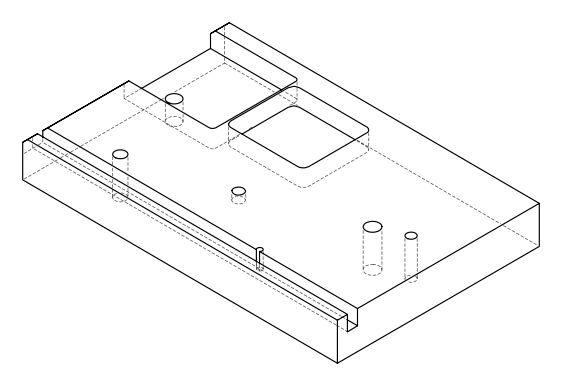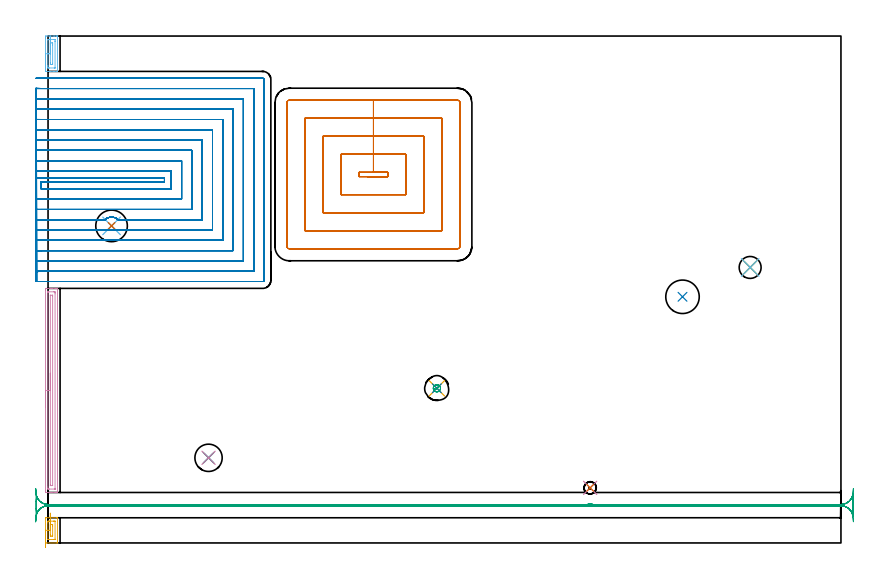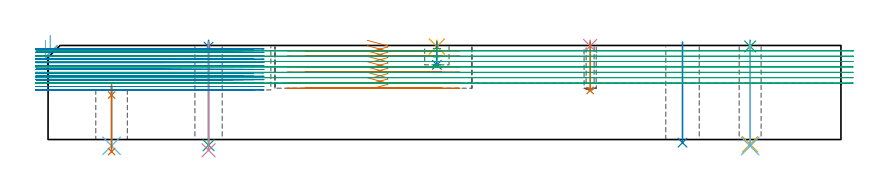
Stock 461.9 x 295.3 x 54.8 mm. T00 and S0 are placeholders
(PLAN: 21 operations, 14 tool changes, 145.9 min)
(1 SPOT_DRILL | STEP1HOLE | NXT0321_9005460120000 | 0.05 min | 3100 mm3)
(2 SPOT_DRILL_1 | STEP1HOLE_2 | NXT0321_9005460120000 | 0.03 min | 3 mm3)
(3 SPOT_DRILL_2 | STEP1HOLE_3 | NXT0321_9005460120000 | 0.03 min | 2 mm3)
(4 SPOT_DRILL_3 | STEP1POCKET | NXT0321_9005460120000 | 0.03 min | 0 mm3)
(5 SPOT_DRILL_4 | STEP1POCKET_1 | NXT0321_9005460120000 | 0.03 min | 2 mm3)
(6 DRILL_THROUGH_HOLE_INTO_CENTER | STEP1HOLE | NXT0301_089 | 0.14 min | 2968 mm3)
(7 DRILL_TO_ENLARGE_THROUGH_HOLE | STEP1HOLE | UGT0301_253 | 0.16 min | 8475 mm3)
(8 INDEXABLE_INSERT_DRILL_THROUGH_HOLE_FROM_SOLID | STEP1HOLE_1 | NXT0302_010 | 0.24 min | 16336 mm3)
(9 DRILL_THROUGH_HOLE_INTO_CENTER_1 | STEP1HOLE_2 | NXT0301_072 | 0.24 min | 4361 mm3)
(10 DRILL_TO_ENLARGE_THROUGH_HOLE_1 | STEP1HOLE_2 | UGT0301_241 | 0.25 min | 6489 mm3)
(11 DRILL_THROUGH_HOLE_INTO_CENTER_2 | STEP1HOLE_3 | NXT0301_042 | 0.24 min | 2145 mm3)
(12 DRILL_TO_ENLARGE_THROUGH_HOLE_2 | STEP1HOLE_3 | NXT0301_099 | 0.24 min | 4878 mm3)
(13 DRILL_BLIND_HOLE_INTO_CENTER | STEP1POCKET | NXT0301_042 | 0.11 min | 992 mm3)
(14 DRILL_BLIND_HOLE_INTO_CENTER_1 | STEP1POCKET_1 | NXT0301_089 | 0.05 min | 1073 mm3)
(15 MILL_ROUGH_BLIND_HOLE_CONTOUR | STEP1POCKET_1 | NXT0201_013 | Spiral | 0.26 min | 713 mm3)
(16 AREA_MILL | FG_CHAMFER_SURFACE | UGT0205_001 | 3.04 min | 3130 mm3)
(17 AREA_MILL_1 | FG_CHAMFER_SURFACE_1 | UGT0205_001 | 0.54 min | 467 mm3)
(18 AREA_MILL_2 | FG_CHAMFER_SURFACE_2 | UGT0205_001 | 0.68 min | 611 mm3)
(19 MILL_RECTANGULAR_POCKET | POCKET_RECTANGULAR_STRAIGHT | UGT0201_132 | Follow Part, ap 3.5, ae 75% | 17.96 min | 285619 mm3)
(20 MILL_SLOT | SLOT_PARTIAL_RECTANGULAR | NXT0201_009 | Follow Part, ap 2, ae 75% | 107.69 min | 417580 mm3)
(21 MILL_RECTANGULAR_SLOT | SLOT_RECTANGULAR | UGT0201_132 | Follow Part, ap 3.5, ae 75% | 13.92 min | 148417 mm3)
(TOOL NXT0321_9005460120000 | NC Spot Drill, 142deg, 12mm, Carbide, Uncoated | D12 PA142 FL30 Z2)
(TOOL NXT0301_089 | Carbide Drill 11.8mm [860.1-1180-035A1-MM 2214] | D11.8 PA140 FL55 Z2)
(TOOL UGT0301_253 | Twist Drill 18.4 mm | D18.4 PA118 FL135 Z2)
(TOOL NXT0302_010 | Index. Insert Drill 19.5mm [880-D1950L25-05] | D19.5 PA176 FL98 Z2)
(TOOL NXT0301_072 | Carbide Drill 10.1mm [860.1-1010-051A1-MM 2214] | D10.1 PA140 FL71 Z2)
(TOOL UGT0301_241 | Twist Drill 15.9 mm | D15.9 PA118 FL120 Z2)
(TOOL NXT0301_042 | Carbide Drill 7.1mm [860.1-0710-057A1-MM 2214] | D7.1 PA140 FL85 Z2)
(TOOL NXT0301_099 | Carbide Drill 12.8mm [860.1-1280-038A1-MM 2214] | D12.8 PA140 FL60 Z2)
(TOOL NXT0201_013 | ENDMILL 10mm | D10 FL30 Z4)
(TOOL UGT0205_001 | Chamfer Mill 20 x 3 x 45 deg. | D20 FL50 Z2)
(TOOL UGT0201_132 | Carbide End Mill 14.0 | D14 FL30 Z4)
(TOOL NXT0201_009 | ENDMILL 8mm [2P460-0800-NA 1630] | D8 FL26 Z6)
(OP 1 SPOT_DRILL)
G17 G21 G94 G90
T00 M6
G54
G17 G0 G90 X37. Y184.7 S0 M3
G43 Z64.8 H0
G94 G81 G98 Z25.9 F250. R31.9
G80
M5
M2
(OP 2 SPOT_DRILL_1)
G17 G21 G94 G90
T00 M6
G54
G17 G0 G90 X93.5 Y49.6 S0 M3
G43 Z64.8 H0
G94 G81 G98 Z54.116 F250. R57.8
G80
M5
M2
(OP 3 SPOT_DRILL_2)
G17 G21 G94 G90
T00 M6
G54
G17 G0 G90 X409. Y160.5 S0 M3
G43 Z64.8 H0
G94 G81 G98 Z54.249 F250. R57.8
G80
M5
M2
(OP 4 SPOT_DRILL_3)
G17 G21 G94 G90
T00 M6
G54
G17 G0 G90 X315.8 Y32.1 S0 M3
G43 Z64.8 H0
G94 G81 G98 Z54.49 F250. R57.8
G80
M5
M2
(OP 5 SPOT_DRILL_4)
G17 G21 G94 G90
T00 M6
G54
G17 G0 G90 X226.5 Y90.1 S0 M3
G43 Z64.8 H0
G94 G81 G98 Z54.189 F250. R57.8
G80
M5
M2
(OP 6 DRILL_THROUGH_HOLE_INTO_CENTER)
G17 G21 G94 G90
T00 M6
G54
G17 G0 G90 X37. Y184.7 S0 M3
G43 Z64.8 H1
G94 G81 G98 Z-3.647 F250. R30.9
G80
M5
M2
(OP 7 DRILL_TO_ENLARGE_THROUGH_HOLE)
G17 G21 G94 G90
T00 M6
G54
G17 G0 G90 X37. Y184.7 S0 M3
G43 Z64.8 H0
G94 G81 G98 Z-7.028 F250. R30.9
G80
M5
M2
(OP 8 INDEXABLE_INSERT_DRILL_THROUGH_HOLE_FROM_SOLID)
G17 G21 G94 G90
T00 M6
G54
G17 G0 G90 X369.6 Y143.4 S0 M3
G43 Z64.8 H1
G94 G81 G98 Z-1.84 F250. R56.8
G80
M5
M2
(OP 9 DRILL_THROUGH_HOLE_INTO_CENTER_1)
G17 G21 G94 G90
T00 M6
G54
G17 G0 G90 X93.5 Y49.6 S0 M3
G43 Z64.8 H1
G94 G73 G98 Z-3.338 F250. Q9.69 R56.8
G80
M5
M2
(OP 10 DRILL_TO_ENLARGE_THROUGH_HOLE_1)
G17 G21 G94 G90
T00 M6
G54
G17 G0 G90 X93.5 Y49.6 S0 M3
G43 Z64.8 H0
G94 G73 G98 Z-6.277 F250. Q15.269 R56.8
G80
M5
M2
(OP 11 DRILL_THROUGH_HOLE_INTO_CENTER_2)
G17 G21 G94 G90
T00 M6
G54
G17 G0 G90 X409. Y160.5 S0 M3
G43 Z64.8 H1
G94 G73 G98 Z-2.792 F250. Q6.399 R56.8
G80
M5
M2
(OP 12 DRILL_TO_ENLARGE_THROUGH_HOLE_2)
G17 G21 G94 G90
T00 M6
G54
G17 G0 G90 X409. Y160.5 S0 M3
G43 Z64.8 H1
G94 G73 G98 Z-3.829 F250. Q11.726 R56.8
G80
M5
M2
(OP 13 DRILL_BLIND_HOLE_INTO_CENTER)
G17 G21 G94 G90
T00 M6
G54
G17 G0 G90 X315.8 Y32.1 S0 M3
G43 Z64.8 H1
G94 G81 G98 Z28.6 F250. R56.8
G80
M5
M2
(OP 14 DRILL_BLIND_HOLE_INTO_CENTER_1)
G17 G21 G94 G90
T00 M6
G54
G17 G0 G90 X226.5 Y90.1 S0 M3
G43 Z64.8 H1
G94 G81 G98 Z43.5 F250. R56.8
G80
M5
M2
(OP 15 MILL_ROUGH_BLIND_HOLE_CONTOUR)
G17 G21 G94 G90
T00 M6
G54
G17 G0 G90 X226.5 Y90.1 S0 M3
G43 Z64.8 H0
Z53.033
G94 G3 X226.929 Y91.771 R0.891 F250.
X224.66 Y91.112 R1.671
X225.488 Y88.26 R2.1
X224.66 Y91.112 R-2.1
X225.074 Y89.686 R1.05
X226.5 Y90.1 R1.05
G0 Z48.267
G3 X226.929 Y91.771 R0.891
X224.66 Y91.112 R1.671
X225.488 Y88.26 R2.1
X224.66 Y91.112 R-2.1
X225.074 Y89.686 R1.05
X226.5 Y90.1 R1.05
G0 Z43.5
G3 X226.929 Y91.771 R0.891
X224.66 Y91.112 R1.671
X225.488 Y88.26 R2.1
X224.66 Y91.112 R-2.1
X225.074 Y89.686 R1.05
X226.5 Y90.1 R1.05
G0 Z64.8
M5
M2
(OP 16 AREA_MILL)
G17 G21 G94 G90
T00 M6
G54
G17 G0 G90 X-1.5 Y78.85 S1061 M3
G43 Z64.8 H0
Z57.8
G94 G1 Y78.888 Z56.928 F250.
Y79.002 Z56.064
Y79.191 Z55.212
Y79.453 Z54.38
Y79.787 Z53.574
Y80.19 Z52.8
Y80.658 Z52.064
Y81.19 Z51.372
Y81.779 Z50.729
Y82.422 Z50.14
Y83.114 Z49.609
Y83.85 Z49.14
Y84.624 Z48.737
Y85.43 Z48.403
Y86.262 Z48.141
Y87.114 Z47.952
Y87.978 Z47.838
Y88.85 Z47.8
Y147.241
X-1.499 Y147.705 Z47.801
X-1.495 Y148.128 Z47.803
X-1.491 Y148.29 Z47.805
X-1.078 Y148.3 Z48.219
X1.56 Z50.855
X2.145 Z51.442
X2.44 Z51.736
X4.198 Z53.493
X4.788 Z54.087
X5.078 Z54.377
X5.218 Y148.299 Z54.517
X5.494 Y148.29 Z54.793
X5.5 Y148.15 Z54.8
Y29.55
X5.494 Y29.41 Z54.793
X5.217 Y29.4 Z54.516
X4.788 Z54.087
X4.198 Z53.493
X2.145 Z51.442
X1.56 Z50.855
X0.973 Z50.269
X-1.078 Y29.401 Z48.219
X-1.302 Y29.404 Z47.995
X-1.491 Y29.41 Z47.805
X-1.495 Y29.572 Z47.803
X-1.499 Y29.995 Z47.801
X-1.5 Y30.424 Z47.8
Y88.85
X-0.086 Z49.214
X-0.085 Y146.213 Z49.215
X-0.084 Y146.261 Z49.216
X-0.082 Y146.284 Z49.218
X-0.08 Y146.288 Z49.22
X-0.066 Y146.291 Z49.234
X0.309 Y146.299 Z49.609
X3.319 Z52.619
X3.828 Y146.296 Z53.128
X4.004 Y146.29 Z53.304
X4.079 Y146.266 Z53.379
X4.084 Y146.037 Z53.384
X4.085 Y145.921 Z53.385
X4.086 Y145.144 Z53.386
X4.085 Y31.487 Z53.385
X4.084 Y31.439 Z53.384
X4.082 Y31.416 Z53.382
X4.08 Y31.412 Z53.38
X4.066 Y31.409 Z53.366
X3.691 Y31.401 Z52.991
X0.681 Z49.981
X0.172 Y31.404 Z49.472
X-0.004 Y31.41 Z49.296
X-0.079 Y31.433 Z49.221
X-0.084 Y31.663 Z49.216
X-0.085 Y31.779 Z49.215
X-0.086 Y32.556 Z49.214
Y88.85
X1.329 Z50.629
Y144.138
X1.33 Y144.255 Z50.63
X1.333 Y144.283 Z50.633
X1.334 Y144.289 Z50.634
X1.348 Y144.293 Z50.648
X1.402 Y144.299 Z50.702
X2.44 Z51.74
X2.6 Y144.296 Z51.9
X2.645 Y144.293 Z51.945
X2.665 Y144.289 Z51.965
X2.667 Y144.277 Z51.967
X2.67 Y144.216 Z51.97
X2.671 Y144.138 Z51.971
Y143.903
Y33.562
X2.67 Y33.445 Z51.97
X2.667 Y33.417 Z51.967
X2.666 Y33.411 Z51.966
X2.652 Y33.407 Z51.952
X2.598 Y33.401 Z51.898
X1.56 Z50.86
X1.4 Y33.404 Z50.7
X1.355 Y33.407 Z50.655
X1.335 Y33.411 Z50.635
X1.333 Y33.423 Z50.633
X1.33 Y33.484 Z50.63
X1.329 Y33.562 Z50.629
Y33.797
Y88.85
Y89.722 Z50.667
Y90.586 Z50.78
Y91.438 Z50.969
Y92.27 Z51.232
Y93.076 Z51.565
Y93.85 Z51.968
X1.328 Y94.586 Z52.437
Y95.278 Z52.968
Y95.921 Z53.557
Y96.51 Z54.201
Y97.042 Z54.893
Y97.51 Z55.628
Y97.913 Z56.402
Y98.247 Z57.208
Y98.509 Z58.04
Y98.698 Z58.892
Y98.812 Z59.757
Y98.85 Z60.628
G0 Z64.8
M5
M2
(OP 17 AREA_MILL_1)
G17 G21 G94 G90
T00 M6
G54
G17 G0 G90 X-1.5 Y-2.65 S1061 M3
G43 Z64.8 H0
Z57.8
G94 G1 Y-2.612 Z56.929 F250.
Y-2.498 Z56.064
Y-2.309 Z55.212
Y-2.047 Z54.38
Y-1.713 Z53.574
Y-1.31 Z52.8
Y-0.841 Z52.064
Y-0.31 Z51.372
Y0.279 Z50.729
Y0.922 Z50.14
Y1.614 Z49.609
Y2.35 Z49.14
Y3.124 Z48.737
Y3.93 Z48.403
Y4.762 Z48.141
Y5.614 Z47.952
Y6.478 Z47.838
Y7.35 Z47.8
X-1.499 Y14.346 Z47.801
X-1.497 Y14.554 Z47.803
X-1.493 Y14.694 Z47.807
X-1.078 Y14.7 Z48.222
X5.159 Y14.699 Z54.457
X5.494 Y14.69 Z54.792
X5.5 Y14.346 Z54.8
Y0.354
X5.494 Y0.01 Z54.792
X5.158 Y0. Z54.457
X-1.078 Z48.222
X-1.304 Y0.002 Z47.996
X-1.493 Y0.006 Z47.807
X-1.497 Y0.146 Z47.803
X-1.499 Y0.354 Z47.801
X-1.5 Y7.35 Z47.8
X-0.086 Z49.214
Y11.722
X-0.085 Y12.484 Z49.215
X-0.083 Y12.597 Z49.217
X-0.079 Y12.682 Z49.221
X0.267 Y12.694 Z49.567
X0.474 Y12.699 Z49.774
X0.577 Y12.7 Z49.877
X3.215 Z52.515
X3.423 Z52.723
X3.63 Y12.698 Z52.93
X4.044 Y12.69 Z53.344
X4.08 Y12.682 Z53.38
X4.083 Y12.674 Z53.383
X4.085 Y12.648 Z53.385
Y2.216
X4.083 Y2.103 Z53.383
X4.079 Y2.018 Z53.379
X3.733 Y2.006 Z53.033
X3.526 Y2.001 Z52.826
X3.423 Y2. Z52.723
X0.785 Z50.085
X0.577 Z49.877
X0.37 Y2.002 Z49.67
X-0.044 Y2.01 Z49.256
X-0.08 Y2.018 Z49.22
X-0.083 Y2.025 Z49.217
X-0.085 Y2.052 Z49.215
X-0.086 Y7.35 Z49.214
X1.328 Z50.628
X1.329 Y10.204 Z50.629
X1.331 Y10.435 Z50.631
X1.335 Y10.588 Z50.635
X1.339 Y10.69 Z50.639
X1.378 Y10.693 Z50.678
X1.56 Y10.698 Z50.86
X1.71 Y10.7 Z51.01
X2.44 Y10.697 Z51.74
X2.595 Y10.694 Z51.895
X2.666 Y10.681 Z51.966
X2.667 Y10.669 Z51.967
X2.669 Y10.62 Z51.969
X2.671 Y9.973 Z51.971
Y9.743
Y4.497
X2.669 Y4.266 Z51.969
X2.665 Y4.112 Z51.965
X2.661 Y4.01 Z51.961
X2.622 Y4.007 Z51.922
X2.44 Y4.002 Z51.74
X2.29 Y4. Z51.59
X1.56 Y4.003 Z50.86
X1.405 Y4.006 Z50.705
X1.334 Y4.019 Z50.634
X1.333 Y4.031 Z50.633
X1.331 Y4.08 Z50.631
X1.329 Y4.727 Z50.629
Y4.957
X1.328 Y7.35 Z50.628
Y8.222 Z50.667
Y9.087 Z50.78
Y9.938 Z50.969
Y10.77 Z51.231
Y11.576 Z51.565
Y12.35 Z51.968
Y13.086 Z52.437
Y13.778 Z52.968
Y14.421 Z53.557
Y15.011 Z54.2
Y15.542 Z54.893
Y16.01 Z55.628
Y16.413 Z56.402
Y16.747 Z57.208
Y17.009 Z58.04
Y17.198 Z58.892
Y17.312 Z59.757
Y17.35 Z60.628
G0 Z64.8
M5
M2
(OP 18 AREA_MILL_2)
G17 G21 G94 G90
T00 M6
G54
G17 G0 G90 X-1.5 Y275. S1061 M3
G43 Z64.8 H0
Z57.8
G94 G1 Y275.038 Z56.929 F250.
Y275.152 Z56.064
Y275.341 Z55.212
Y275.603 Z54.38
Y275.937 Z53.574
Y276.34 Z52.8
Y276.808 Z52.064
Y277.34 Z51.372
Y277.929 Z50.729
Y278.572 Z50.14
Y279.264 Z49.609
Y280. Z49.14
Y280.774 Z48.737
Y281.58 Z48.403
Y282.412 Z48.141
Y283.264 Z47.952
Y284.128 Z47.838
Y285. Z47.8
Y294.302
X-1.499 Y294.763 Z47.801
X-1.494 Y295.183 Z47.803
X-1.491 Y295.291 Z47.805
X-1.078 Y295.3 Z48.218
X0.681 Z49.975
X1.376 Z50.674
X1.56 Z50.858
X3.319 Z52.616
X3.688 Z52.987
X4.709 Z54.007
X5.078 Z54.376
X5.325 Y295.299 Z54.623
X5.494 Y295.29 Z54.792
X5.5 Y295.207 Z54.8
Y274.793
X5.494 Y274.71 Z54.792
X5.323 Y274.7 Z54.621
X3.688 Z52.987
X3.319 Z52.616
X3.135 Z52.432
X1.376 Z50.674
X0.681 Z49.975
X-1.078 Y274.701 Z48.218
X-1.301 Y274.704 Z47.994
X-1.491 Y274.709 Z47.805
X-1.494 Y274.817 Z47.803
X-1.499 Y275.237 Z47.801
X-1.5 Y275.663 Z47.8
Y285.
X-0.086 Z49.214
X-0.085 Y292.988 Z49.215
X-0.082 Y293.181 Z49.218
X-0.079 Y293.276 Z49.221
X-0.075 Y293.29 Z49.225
X-0.025 Y293.294 Z49.275
X0.063 Y293.297 Z49.363
X0.372 Y293.3 Z49.672
X3.319 Z52.619
X3.891 Y293.298 Z53.191
X4.018 Y293.294 Z53.318
X4.071 Y293.29 Z53.371
X4.081 Y293.107 Z53.381
X4.083 Y292.988 Z53.383
X4.086 Y292.214 Z53.386
Y292.1
X4.085 Y277.012 Z53.385
X4.082 Y276.819 Z53.382
X4.079 Y276.724 Z53.379
X4.075 Y276.71 Z53.375
X4.025 Y276.706 Z53.325
X3.937 Y276.703 Z53.237
X3.628 Y276.7 Z52.928
X0.681 Z49.981
X0.109 Y276.702 Z49.409
X-0.018 Y276.707 Z49.282
X-0.071 Y276.71 Z49.229
X-0.081 Y276.893 Z49.219
X-0.083 Y277.012 Z49.217
X-0.086 Y277.786 Z49.214
Y277.9
Y285.
X1.329 Z50.629
Y290.325
Y290.559
X1.332 Y291.213 Z50.632
X1.334 Y291.27 Z50.634
X1.336 Y291.29 Z50.636
X1.388 Y291.294 Z50.688
X1.475 Y291.299 Z50.775
X1.56 Y291.3 Z50.86
X2.354 Z51.654
X2.44 Y291.297 Z51.74
X2.526 Y291.292 Z51.826
X2.665 Y291.281 Z51.965
X2.666 Y291.213 Z51.966
X2.669 Y290.981 Z51.969
X2.671 Y290.325 Z51.971
Y290.091
Y279.441
X2.668 Y278.787 Z51.968
X2.666 Y278.73 Z51.966
X2.664 Y278.71 Z51.964
X2.612 Y278.706 Z51.912
X2.525 Y278.701 Z51.825
X2.44 Y278.7 Z51.74
X1.646 Y278.701 Z50.946
X1.56 Y278.703 Z50.86
X1.474 Y278.708 Z50.774
X1.335 Y278.719 Z50.635
X1.334 Y278.787 Z50.634
X1.331 Y279.019 Z50.631
X1.329 Y279.675 Z50.629
Y279.909
Y285.
Y285.872 Z50.667
Y286.736 Z50.78
Y287.588 Z50.969
Y288.42 Z51.232
Y289.226 Z51.565
Y290. Z51.968
Y290.736 Z52.437
Y291.428 Z52.968
Y292.071 Z53.557
Y292.66 Z54.201
Y293.192 Z54.893
Y293.66 Z55.629
Y294.063 Z56.402
Y294.397 Z57.208
Y294.659 Z58.04
Y294.848 Z58.892
Y294.962 Z59.757
Y295. Z60.629
G0 Z64.8
M5
M2
(OP 19 MILL_RECTANGULAR_POCKET)
G17 G21 G94 G90
T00 M6
G54
G17 G0 G90 X185.936 Y213.4 S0 M3
G43 Z64.804 H0
Z57.803
G94 G1 X197.9 Z54.598 F250.
Y215.9 Z53.928
X189.55 Z51.691
X181.2 F500.
Y213.4
X197.9
Y215.9
X189.55
Y226.4
X170.7
Y202.9
X208.4
Y226.4
X189.55
Y236.9
X160.2
Y192.4
X218.9
Y236.9
X189.55
Y247.4
X149.7
Y181.9
X229.4
Y247.4
X189.55
Y257.9
X140.5
G3 X139.2 Y256.6 R1.3
G1 Y172.7
G3 X140.5 Y171.4 R1.3
G1 X238.6
G3 X239.9 Y172.7 R1.3
G1 Y256.6
G3 X238.6 Y257.9 R1.3
G1 X189.55
X188.55
G0 X185.936 Y213.4 Z54.691
G1 X197.9 Z51.485 F250.
Y215.9 Z50.815
X189.55 Z48.578
X181.2 F500.
Y213.4
X197.9
Y215.9
X189.55
Y226.4
X170.7
Y202.9
X208.4
Y226.4
X189.55
Y236.9
X160.2
Y192.4
X218.9
Y236.9
X189.55
Y247.4
X149.7
Y181.9
X229.4
Y247.4
X189.55
Y257.9
X140.5
G3 X139.2 Y256.6 R1.3
G1 Y172.7
G3 X140.5 Y171.4 R1.3
G1 X238.6
G3 X239.9 Y172.7 R1.3
G1 Y256.6
G3 X238.6 Y257.9 R1.3
G1 X189.55
X188.55
G0 X185.936 Y213.4 Z51.578
G1 X197.9 Z48.372 F250.
Y215.9 Z47.702
X189.55 Z45.465
X181.2 F500.
Y213.4
X197.9
Y215.9
X189.55
Y226.4
X170.7
Y202.9
X208.4
Y226.4
X189.55
Y236.9
X160.2
Y192.4
X218.9
Y236.9
X189.55
Y247.4
X149.7
Y181.9
X229.4
Y247.4
X189.55
Y257.9
X140.5
G3 X139.2 Y256.6 R1.3
G1 Y172.7
G3 X140.5 Y171.4 R1.3
G1 X238.6
G3 X239.9 Y172.7 R1.3
G1 Y256.6
G3 X238.6 Y257.9 R1.3
G1 X189.55
X188.55
G0 X185.936 Y213.4 Z48.465
G1 X197.9 Z45.259 F250.
Y215.9 Z44.589
X189.55 Z42.352
X181.2 F500.
Y213.4
X197.9
Y215.9
X189.55
Y226.4
X170.7
Y202.9
X208.4
Y226.4
X189.55
Y236.9
X160.2
Y192.4
X218.9
Y236.9
X189.55
Y247.4
X149.7
Y181.9
X229.4
Y247.4
X189.55
Y257.9
X140.5
G3 X139.2 Y256.6 R1.3
G1 Y172.7
G3 X140.5 Y171.4 R1.3
G1 X238.6
G3 X239.9 Y172.7 R1.3
G1 Y256.6
G3 X238.6 Y257.9 R1.3
G1 X189.55
X188.55
G0 X185.936 Y213.4 Z45.352
G1 X197.9 Z42.146 F250.
Y215.9 Z41.476
X189.55 Z39.239
X181.2 F500.
Y213.4
X197.9
Y215.9
X189.55
Y226.4
X170.7
Y202.9
X208.4
Y226.4
X189.55
Y236.9
X160.2
Y192.4
X218.9
Y236.9
X189.55
Y247.4
X149.7
Y181.9
X229.4
Y247.4
X189.55
Y257.9
X140.5
G3 X139.2 Y256.6 R1.3
G1 Y172.7
G3 X140.5 Y171.4 R1.3
G1 X238.6
G3 X239.9 Y172.7 R1.3
G1 Y256.6
G3 X238.6 Y257.9 R1.3
G1 X189.55
X188.55
G0 X185.936 Y213.4 Z42.239
G1 X197.9 Z39.033 F250.
Y215.9 Z38.363
X189.55 Z36.126
X181.2 F500.
Y213.4
X197.9
Y215.9
X189.55
Y226.4
X170.7
Y202.9
X208.4
Y226.4
X189.55
Y236.9
X160.2
Y192.4
X218.9
Y236.9
X189.55
Y247.4
X149.7
Y181.9
X229.4
Y247.4
X189.55
Y257.9
X140.5
G3 X139.2 Y256.6 R1.3
G1 Y172.7
G3 X140.5 Y171.4 R1.3
G1 X238.6
G3 X239.9 Y172.7 R1.3
G1 Y256.6
G3 X238.6 Y257.9 R1.3
G1 X189.55
X188.55
G0 X185.936 Y213.4 Z39.126
G1 X197.9 Z35.92 F250.
Y215.9 Z35.25
X189.55 Z33.013
X181.2 F500.
Y213.4
X197.9
Y215.9
X189.55
Y226.4
X170.7
Y202.9
X208.4
Y226.4
X189.55
Y236.9
X160.2
Y192.4
X218.9
Y236.9
X189.55
Y247.4
X149.7
Y181.9
X229.4
Y247.4
X189.55
Y257.9
X140.5
G3 X139.2 Y256.6 R1.3
G1 Y172.7
G3 X140.5 Y171.4 R1.3
G1 X238.6
G3 X239.9 Y172.7 R1.3
G1 Y256.6
G3 X238.6 Y257.9 R1.3
G1 X189.55
X188.55
G0 X185.936 Y213.4 Z36.013
G1 X197.9 Z32.807 F250.
Y215.9 Z32.137
X189.55 Z29.9
X181.2 F500.
Y213.4
X197.9
Y215.9
X189.55
Y226.4
X170.7
Y202.9
X208.4
Y226.4
X189.55
Y236.9
X160.2
Y192.4
X218.9
Y236.9
X189.55
Y247.4
X149.7
Y181.9
X229.4
Y247.4
X189.55
Y257.9
X140.5
G3 X139.2 Y256.6 R1.3
G1 Y172.7
G3 X140.5 Y171.4 R1.3
G1 X238.6
G3 X239.9 Y172.7 R1.3
G1 Y256.6
G3 X238.6 Y257.9 R1.3
G1 X189.55
X188.55
G0 Z64.804
M5
M2
(OP 20 MILL_SLOT)
G17 G21 G94 G90
T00 M6
G54
G17 G0 G90 X-7. Y212.746 S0 M3
G43 Z64.804 H1
Z52.811
G94 G1 X-4. Y212.705 F250.
G3 X-3.22 Y212.7 R58. F500.
G1 X67.8
Y210.3
X-3.224
G3 X-4. Y210.295 R58.
G1 Y206.294
G2 X-3.224 Y206.3 R54.
G1 X71.8
Y216.7
X-3.22
G2 X-4. Y216.706 R54.
G1 X-7. Y216.749 F250.
Y200.245
X-4. Y200.294
G2 X-3.224 Y200.3 R48. F500.
G1 X77.8
Y222.7
X-3.22
G2 X-4. Y222.706 R48.
G1 X-7. Y222.755 F250.
X-6.999 Y194.237
X-4. Y194.293
G2 X-3.224 Y194.3 R42. F500.
G1 X83.8
Y228.7
X-3.22
G2 X-4. Y228.707 R42.
G1 X-6.999 Y228.763 F250.
Y188.227
X-4. Y188.292
G2 X-3.224 Y188.3 R36. F500.
G1 X33.253
X33.637 Y188.664
X33.714 Y188.728
X34.328 Y189.154
G2 X38.99 Y189.498 R5.192
G1 X39.589 Y189.208
G2 X40.742 Y188.3 R5.218
G1 X89.8
Y234.7
X-3.22
G2 X-4. Y234.708 R36.
G1 X-6.999 Y234.773 F250.
Y182.212
X-4. Y182.29
G2 X-3.224 Y182.3 R30. F500.
G1 X32.398
X35.398 F250.
X38.606
X41.606
X95.8 F500.
Y240.7
X-3.22
G2 X-4. Y240.71 R30.
G1 X-6.999 Y240.788 F250.
X-6.998 Y176.19
X-4. Y176.287
G2 X-3.224 Y176.3 R24. F500.
G1 X101.8
Y246.7
X-3.22
G2 X-4. Y246.713 R24.
G1 X-6.998 Y246.81 F250.
X-6.997 Y170.154
X-4. Y170.283
G2 X-3.224 Y170.3 R18. F500.
G1 X107.8
Y252.7
X-3.22
G2 X-4. Y252.717 R18.
G1 X-6.997 Y252.847 F250.
X-6.994 Y164.081
X-4. Y164.275
G2 X-3.224 Y164.3 R12. F500.
G1 X113.8
Y258.7
X-3.22
G2 X-4. Y258.725 R12.
G1 X-6.994 Y258.92 F250.
X-6.975 Y157.861
X-4. Y158.25
G2 X-3.224 Y158.3 R6. F500.
G1 X119.8
Y264.7
X-3.22
G2 X-4. Y264.751 R6.
G1 X-6.975 Y265.141 F250.
X-6.224 Y152.3
X-3.224
X125.1 F500.
G3 X125.8 Y153. R0.7
G1 Y270.
G3 X125.1 Y270.7 R0.7
G1 X-3.22
X-6.22 F250.
G0 X-7. Y212.701 Z50.818
G1 X-4. Y212.7
X67.8 F500.
Y210.3
X-4.
Y206.3
X71.8
Y216.7
X-4.
X-7. Y216.701 F250.
Y200.299
X-4. Y200.3
X77.8 F500.
Y222.7
X-4.
X-7. Y222.701 F250.
Y194.299
X-4. Y194.3
X83.8 F500.
Y228.7
X-4.
X-7. Y228.701 F250.
Y188.299
X-4. Y188.3
X33.253 F500.
X33.637 Y188.664
X33.714 Y188.728
X34.328 Y189.154
G2 X34.823 Y189.416 R5.192
X38.992 Y189.497 R5.196
G1 X39.589 Y189.208
G2 X40.742 Y188.3 R5.218
G1 X89.8
Y234.7
X-4.
X-7. Y234.701 F250.
Y182.299
X-4. Y182.3
X32.398 F500.
X35.398 F250.
X38.606
X41.606
X95.8 F500.
Y240.7
X-4.
X-7. Y240.701 F250.
Y176.299
X-4. Y176.3
X101.8 F500.
Y246.7
X-4.
X-7. Y246.702 F250.
Y170.298
X-4. Y170.3
X107.8 F500.
Y252.7
X-4.
X-7. Y252.702 F250.
Y164.298
X-4. Y164.3
X113.8 F500.
Y258.7
X-4.
X-7. Y258.703 F250.
Y158.295
X-4. Y158.3
X119.8 F500.
Y264.7
X-4.
X-7. Y264.706 F250.
X-6.991 Y152.3
X-3.991
X125.1 F500.
G3 X125.8 Y153. R0.7
G1 Y270.
G3 X125.1 Y270.7 R0.7
G1 X-3.988
X-6.988 F250.
G0 X-7. Y212.7 Z48.826
G1 X-4.
X67.8 F500.
Y210.3
X-4.
Y206.3
X71.8
Y216.7
X-4.
X-7. F250.
Y200.3
X-4.
X77.8 F500.
Y222.7
X-4.
X-7. F250.
Y194.3
X-4.
X83.8 F500.
Y228.7
X-4.
X-7. F250.
Y188.3
X-4.
X33.253 F500.
X33.637 Y188.664
X33.715 Y188.728
X34.324 Y189.152
G2 X34.825 Y189.417 R5.196
X38.992 Y189.497 R5.196
G1 X39.589 Y189.208
G2 X40.742 Y188.3 R5.218
G1 X89.8
Y234.7
X-4.
X-7. F250.
Y182.3
X-4.
X32.398 F500.
X35.398 F250.
X38.606
X41.606
X95.8 F500.
Y240.7
X-4.
X-7. F250.
Y176.3
X-4.
X101.8 F500.
Y246.7
X-4.
X-7. F250.
Y170.3
X-4.
X107.8 F500.
Y252.7
X-4.
X-7. F250.
Y164.3
X-4.
X113.8 F500.
Y258.7
X-4.
X-7. F250.
Y158.3
X-4.
X119.8 F500.
Y264.7
X-4.
X-7. F250.
Y152.3
X-4.
X125.1 F500.
G3 X125.8 Y153. R0.7
G1 Y270.
G3 X125.1 Y270.7 R0.7
G1 X-4.
X-7. F250.
G0 Y212.7 Z46.833
G1 X-4.
X67.8 F500.
Y210.3
X-4.
Y206.3
X71.8
Y216.7
X-4.
X-7. F250.
Y200.3
X-4.
X77.8 F500.
Y222.7
X-4.
X-7. F250.
Y194.3
X-4.
X83.8 F500.
Y228.7
X-4.
X-7. F250.
Y188.3
X-4.
X33.253 F500.
X33.637 Y188.664
X33.715 Y188.728
X34.324 Y189.152
G2 X34.818 Y189.414 R5.196
X38.991 Y189.497 R5.196
G1 X39.589 Y189.208
G2 X40.742 Y188.3 R5.218
G1 X89.8
Y234.7
X-4.
X-7. F250.
Y182.3
X-4.
X32.398 F500.
X35.398 F250.
X38.606
X41.606
X95.8 F500.
Y240.7
X-4.
X-7. F250.
Y176.3
X-4.
X101.8 F500.
Y246.7
X-4.
X-7. F250.
Y170.3
X-4.
X107.8 F500.
Y252.7
X-4.
X-7. F250.
Y164.3
X-4.
X113.8 F500.
Y258.7
X-4.
X-7. F250.
Y158.3
X-4.
X119.8 F500.
Y264.7
X-4.
X-7. F250.
Y152.3
X-4.
X125.1 F500.
G3 X125.8 Y153. R0.7
G1 Y270.
G3 X125.1 Y270.7 R0.7
G1 X-4.
X-7. F250.
G0 Y212.7 Z44.841
G1 X-4.
X67.8 F500.
Y210.3
X-4.
Y206.3
X71.8
Y216.7
X-4.
X-7. F250.
Y200.3
X-4.
X77.8 F500.
Y222.7
X-4.
X-7. F250.
Y194.3
X-4.
X83.8 F500.
Y228.7
X-4.
X-7. F250.
Y188.3
X-4.
X33.253 F500.
X33.642 Y188.668
X33.715 Y188.728
X34.324 Y189.152
G2 X35.106 Y189.536 R5.196
X38.99 Y189.498 R5.196
G1 X39.513 Y189.245
X39.584 Y189.21
G2 X40.114 Y188.859 R5.215
X40.742 Y188.3 R5.218
G1 X89.8
Y234.7
X-4.
X-7. F250.
Y182.3
X-4.
X32.398 F500.
X35.398 F250.
X38.606
X41.606
X95.8 F500.
Y240.7
X-4.
X-7. F250.
Y176.3
X-4.
X101.8 F500.
Y246.7
X-4.
X-7. F250.
Y170.3
X-4.
X107.8 F500.
Y252.7
X-4.
X-7. F250.
Y164.3
X-4.
X113.8 F500.
Y258.7
X-4.
X-7. F250.
Y158.3
X-4.
X119.8 F500.
Y264.7
X-4.
X-7. F250.
Y152.3
X-4.
X125.1 F500.
G3 X125.8 Y153. R0.7
G1 Y270.
G3 X125.1 Y270.7 R0.7
G1 X-4.
X-7. F250.
G0 Y212.7 Z42.848
G1 X-4.
X67.8 F500.
Y210.3
X-4.
Y206.3
X71.8
Y216.7
X-4.
X-7. F250.
Y200.3
X-4.
X77.8 F500.
Y222.7
X-4.
X-7. F250.
Y194.3
X-4.
X83.8 F500.
Y228.7
X-4.
X-7. F250.
Y188.3
X-4.
X33.253 F500.
X33.642 Y188.668
X33.715 Y188.728
X34.326 Y189.153
G2 X34.821 Y189.415 R5.193
X38.99 Y189.498 R5.196
G1 X39.513 Y189.245
X39.584 Y189.21
G2 X40.114 Y188.859 R5.215
X40.742 Y188.3 R5.218
G1 X89.8
Y234.7
X-4.
X-7. F250.
Y182.3
X-4.
X32.398 F500.
X35.398 F250.
X38.606
X41.606
X95.8 F500.
Y240.7
X-4.
X-7. F250.
Y176.3
X-4.
X101.8 F500.
Y246.7
X-4.
X-7. F250.
Y170.3
X-4.
X107.8 F500.
Y252.7
X-4.
X-7. F250.
Y164.3
X-4.
X113.8 F500.
Y258.7
X-4.
X-7. F250.
Y158.3
X-4.
X119.8 F500.
Y264.7
X-4.
X-7. F250.
Y152.3
X-4.
X125.1 F500.
G3 X125.8 Y153. R0.7
G1 Y270.
G3 X125.1 Y270.7 R0.7
G1 X-4.
X-7. F250.
G0 Y212.7 Z40.855
G1 X-4.
X67.8 F500.
Y210.3
X-4.
Y206.3
X71.8
Y216.7
X-4.
X-7. F250.
Y200.3
X-4.
X77.8 F500.
Y222.7
X-4.
X-7. F250.
Y194.3
X-4.
X83.8 F500.
Y228.7
X-4.
X-7. F250.
Y188.3
X-4.
X33.253 F500.
X33.637 Y188.664
X33.714 Y188.727
X34.329 Y189.155
G2 X34.823 Y189.416 R5.19
X38.587 Y189.646 R5.193
X38.992 Y189.497 R5.19
G1 X39.589 Y189.208
G2 X40.742 Y188.3 R5.218
G1 X89.8
Y234.7
X-4.
X-7. F250.
Y182.3
X-4.
X32.398 F500.
X35.398 F250.
X38.606
X41.606
X95.8 F500.
Y240.7
X-4.
X-7. F250.
Y176.3
X-4.
X101.8 F500.
Y246.7
X-4.
X-7. F250.
Y170.3
X-4.
X107.8 F500.
Y252.7
X-4.
X-7. F250.
Y164.3
X-4.
X113.8 F500.
Y258.7
X-4.
X-7. F250.
Y158.3
X-4.
X119.8 F500.
Y264.7
X-4.
X-7. F250.
Y152.3
X-4.
X125.1 F500.
G3 X125.8 Y153. R0.7
G1 Y270.
G3 X125.1 Y270.7 R0.7
G1 X-4.
X-7. F250.
G0 Y212.7 Z38.863
G1 X-4.
X67.8 F500.
Y210.3
X-4.
Y206.3
X71.8
Y216.7
X-4.
X-7. F250.
Y200.3
X-4.
X77.8 F500.
Y222.7
X-4.
X-7. F250.
Y194.3
X-4.
X83.8 F500.
Y228.7
X-4.
X-7. F250.
Y188.3
X-4.
X33.253 F500.
X33.637 Y188.664
X33.714 Y188.727
X34.329 Y189.155
G2 X34.823 Y189.416 R5.19
X38.951 Y189.514 R5.196
G1 X38.992 Y189.497
X39.589 Y189.208
G2 X40.742 Y188.3 R5.218
G1 X89.8
Y234.7
X-4.
X-7. F250.
Y182.3
X-4.
X32.398 F500.
X35.398 F250.
X38.606
X41.606
X95.8 F500.
Y240.7
X-4.
X-7. F250.
Y176.3
X-4.
X101.8 F500.
Y246.7
X-4.
X-7. F250.
Y170.3
X-4.
X107.8 F500.
Y252.7
X-4.
X-7. F250.
Y164.3
X-4.
X113.8 F500.
Y258.7
X-4.
X-7. F250.
Y158.3
X-4.
X119.8 F500.
Y264.7
X-4.
X-7. F250.
Y152.3
X-4.
X125.1 F500.
G3 X125.8 Y153. R0.7
G1 Y270.
G3 X125.1 Y270.7 R0.7
G1 X-4.
X-7. F250.
G0 Y212.7 Z36.87
G1 X-4.
X67.8 F500.
Y210.3
X-4.
Y206.3
X71.8
Y216.7
X-4.
X-7. F250.
Y200.3
X-4.
X77.8 F500.
Y222.7
X-4.
X-7. F250.
Y194.3
X-4.
X83.8 F500.
Y228.7
X-4.
X-7. F250.
Y188.3
X-4.
X33.253 F500.
X33.637 Y188.664
X33.715 Y188.728
X34.324 Y189.152
G2 X34.878 Y189.441 R5.196
X38.992 Y189.497 R5.196
G1 X39.589 Y189.208
G2 X40.742 Y188.3 R5.218
G1 X89.8
Y234.7
X-4.
X-7. F250.
Y182.3
X-4.
X32.398 F500.
X35.398 F250.
X38.606
X41.606
X95.8 F500.
Y240.7
X-4.
X-7. F250.
Y176.3
X-4.
X101.8 F500.
Y246.7
X-4.
X-7. F250.
Y170.3
X-4.
X107.8 F500.
Y252.7
X-4.
X-7. F250.
Y164.3
X-4.
X113.8 F500.
Y258.7
X-4.
X-7. F250.
Y158.3
X-4.
X119.8 F500.
Y264.7
X-4.
X-7. F250.
Y152.3
X-4.
X125.1 F500.
G3 X125.8 Y153. R0.7
G1 Y270.
G3 X125.1 Y270.7 R0.7
G1 X-4.
X-7. F250.
G0 Y212.7 Z34.878
G1 X-4.
X67.8 F500.
Y210.3
X-4.
Y206.3
X71.8
Y216.7
X-4.
X-7. F250.
Y200.3
X-4.
X77.8 F500.
Y222.7
X-4.
X-7. F250.
Y194.3
X-4.
X83.8 F500.
Y228.7
X-4.
X-7. F250.
Y188.3
X-4.
X33.253 F500.
X33.637 Y188.664
X33.715 Y188.728
X34.324 Y189.152
G2 X34.788 Y189.399 R5.196
X38.992 Y189.497 R5.196
G1 X39.589 Y189.208
G2 X40.742 Y188.3 R5.218
G1 X89.8
Y234.7
X-4.
X-7. F250.
Y182.3
X-4.
X32.398 F500.
X35.398 F250.
X38.606
X41.606
X95.8 F500.
Y240.7
X-4.
X-7. F250.
Y176.3
X-4.
X101.8 F500.
Y246.7
X-4.
X-7. F250.
Y170.3
X-4.
X107.8 F500.
Y252.7
X-4.
X-7. F250.
Y164.3
X-4.
X113.8 F500.
Y258.7
X-4.
X-7. F250.
Y158.3
X-4.
X119.8 F500.
Y264.7
X-4.
X-7. F250.
Y152.3
X-4.
X125.1 F500.
G3 X125.8 Y153. R0.7
G1 Y270.
G3 X125.1 Y270.7 R0.7
G1 X-4.
X-7. F250.
G0 Y212.7 Z32.885
G1 X-4.
X67.8 F500.
Y210.3
X-4.
Y206.3
X71.8
Y216.7
X-4.
X-7. F250.
Y200.3
X-4.
X77.8 F500.
Y222.7
X-4.
X-7. F250.
Y194.3
X-4.
X83.8 F500.
Y228.7
X-4.
X-7. F250.
Y188.3
X-4.
X33.253 F500.
X33.637 Y188.664
X33.715 Y188.728
X34.324 Y189.152
G2 X34.835 Y189.422 R5.196
X38.991 Y189.497 R5.196
G1 X39.589 Y189.208
G2 X40.742 Y188.3 R5.218
G1 X89.8
Y234.7
X-4.
X-7. F250.
Y182.3
X-4.
X32.398 F500.
X35.398 F250.
X38.606
X41.606
X95.8 F500.
Y240.7
X-4.
X-7. F250.
Y176.3
X-4.
X101.8 F500.
Y246.7
X-4.
X-7. F250.
Y170.3
X-4.
X107.8 F500.
Y252.7
X-4.
X-7. F250.
Y164.3
X-4.
X113.8 F500.
Y258.7
X-4.
X-7. F250.
Y158.3
X-4.
X119.8 F500.
Y264.7
X-4.
X-7. F250.
Y152.3
X-4.
X125.1 F500.
G3 X125.8 Y153. R0.7
G1 Y270.
G3 X125.1 Y270.7 R0.7
G1 X-4.
X-7. F250.
G0 Y212.7 Z30.893
G1 X-4.
X67.8 F500.
Y210.3
X-4.
Y206.3
X71.8
Y216.7
X-4.
X-7. F250.
Y200.3
X-4.
X77.8 F500.
Y222.7
X-4.
X-7. F250.
Y194.3
X-4.
X83.8 F500.
Y228.7
X-4.
X-7. F250.
Y188.3
X-4.
X33.253 F500.
X33.637 Y188.664
X33.715 Y188.728
X34.324 Y189.152
G2 X38.99 Y189.498 R5.196
G1 X39.589 Y189.208
G2 X40.742 Y188.3 R5.218
G1 X89.8
Y234.7
X-4.
X-7. F250.
Y182.3
X-4.
X32.398 F500.
X35.398 F250.
X38.606
X41.606
X95.8 F500.
Y240.7
X-4.
X-7. F250.
Y176.3
X-4.
X101.8 F500.
Y246.7
X-4.
X-7. F250.
Y170.3
X-4.
X107.8 F500.
Y252.7
X-4.
X-7. F250.
Y164.3
X-4.
X113.8 F500.
Y258.7
X-4.
X-7. F250.
Y158.3
X-4.
X119.8 F500.
Y264.7
X-4.
X-7. F250.
Y152.3
X-4.
X125.1 F500.
G3 X125.8 Y153. R0.7
G1 Y270.
G3 X125.1 Y270.7 R0.7
G1 X-4.
X-7. F250.
G0 Y212.7 Z28.9
G1 X-4.
X67.8 F500.
Y210.3
X-4.
Y206.3
X71.8
Y216.7
X-4.
X-7. F250.
Y200.3
X-4.
X77.8 F500.
Y222.7
X-4.
X-7. F250.
Y194.3
X-4.
X83.8 F500.
Y228.7
X-4.
X-7. F250.
Y188.3
X-4.
X33.253 F500.
X33.637 Y188.664
X33.715 Y188.728
X34.325 Y189.153
G2 X34.823 Y189.416 R5.195
X38.99 Y189.498 R5.196
G1 X39.589 Y189.208
G2 X40.742 Y188.3 R5.218
G1 X89.8
Y234.7
X-4.
X-7. F250.
Y182.3
X-4.
X32.398 F500.
X35.398 F250.
X38.606
X41.606
X95.8 F500.
Y240.7
X-4.
X-7. F250.
Y176.3
X-4.
X101.8 F500.
Y246.7
X-4.
X-7. F250.
Y170.3
X-4.
X107.8 F500.
Y252.7
X-4.
X-7. F250.
Y164.3
X-4.
X113.8 F500.
Y258.7
X-4.
X-7. F250.
Y158.3
X-4.
X119.8 F500.
Y264.7
X-4.
X-7. F250.
Y152.3
X-4.
X125.1 F500.
G3 X125.8 Y153. R0.7
G1 Y270.
G3 X125.1 Y270.7 R0.7
G1 X-4.
X-7. F250.
G0 Z64.804
M5
M2
(OP 21 MILL_RECTANGULAR_SLOT)
G17 G21 G94 G90
T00 M6
G54
G17 G0 G90 X469.147 Y31.74 S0 M3
G43 Z64.804 H0
Z51.674
G94 G1 X468.87 Y28.753 F250.
G2 X461.9 Y22.4 R7. F500.
G1 X318.181
G2 X315.8 Y22.817 R7.
X313.419 Y22.4 R7.
G1 X0.
G2 X-6.489 Y26.775 R7.
G1 X-6.517 Y26.786
G3 X-7. Y24.231 R7.
G1 Y19.852
G3 X-6.521 Y17.306 R7.
G1 X-6.493 Y17.317
G2 X0. Y21.7 R7.
G1 X461.9
G2 X468.87 Y15.347 R7.
G1 X469.147 Y12.36 F250.
G0 Y31.74 Z48.545
G1 X468.87 Y28.753
G2 X461.9 Y22.4 R7. F500.
G1 X318.181
G2 X315.8 Y22.817 R7.
X313.419 Y22.4 R7.
G1 X0.
G2 X-6.93 Y28.411 R7.
G1 X-6.96 Y28.414
G3 X-7. Y27.664 R7.
G1 Y16.491
G3 X-6.956 Y15.709 R7.
G1 X-6.926 Y15.712
G2 X0. Y21.7 R7.
G1 X461.9
G2 X468.87 Y15.347 R7.
G1 X469.147 Y12.36 F250.
G0 Z64.804
X-7.247
Z45.416
G1 X-6.97 Y15.347
G2 X0. Y21.7 R7. F500.
G1 X461.9
G2 X468.87 Y15.347 R7.
G1 X468.9
Y28.753
X468.87
G2 X461.9 Y22.4 R7.
G1 X318.181
G2 X315.8 Y22.817 R7.
X313.419 Y22.4 R7.
G1 X0.
G2 X-6.97 Y28.753 R7.
G1 X-7.247 Y31.74 F250.
G0 Y12.36 Z42.287
G1 X-6.97 Y15.347
G2 X0. Y21.7 R7. F500.
G1 X461.9
G2 X468.87 Y15.347 R7.
G1 X468.9
Y28.753
X468.87
G2 X461.9 Y22.4 R7.
G1 X318.181
G2 X315.8 Y22.817 R7.
X313.419 Y22.4 R7.
G1 X0.
G2 X-6.97 Y28.753 R7.
G1 X-7.247 Y31.74 F250.
G0 Y12.36 Z39.158
G1 X-6.97 Y15.347
G2 X0. Y21.7 R7. F500.
G1 X461.9
G2 X468.87 Y15.347 R7.
G1 X468.9
Y28.753
X468.87
G2 X461.9 Y22.4 R7.
G1 X318.181
G2 X315.8 Y22.817 R7.
X313.419 Y22.4 R7.
G1 X0.
G2 X-6.97 Y28.753 R7.
G1 X-7.247 Y31.74 F250.
G0 Y12.36 Z36.029
G1 X-6.97 Y15.347
G2 X0. Y21.7 R7. F500.
G1 X461.9
G2 X468.87 Y15.347 R7.
G1 X468.9
Y28.753
X468.87
G2 X461.9 Y22.4 R7.
G1 X318.181
G2 X315.8 Y22.817 R7.
X313.419 Y22.4 R7.
G1 X0.
G2 X-6.97 Y28.753 R7.
G1 X-7.247 Y31.74 F250.
G0 Y12.36 Z32.9
G1 X-6.97 Y15.347
G2 X0. Y21.7 R7. F500.
G1 X461.9
G2 X468.87 Y15.347 R7.
G1 X468.9
Y28.753
X468.87
G2 X461.9 Y22.4 R7.
G1 X318.181
G2 X315.8 Y22.817 R7.
X313.419 Y22.4 R7.
G1 X0.
G2 X-6.97 Y28.753 R7.
G1 X-7.247 Y31.74 F250.
G0 Z64.804
M5
M2
